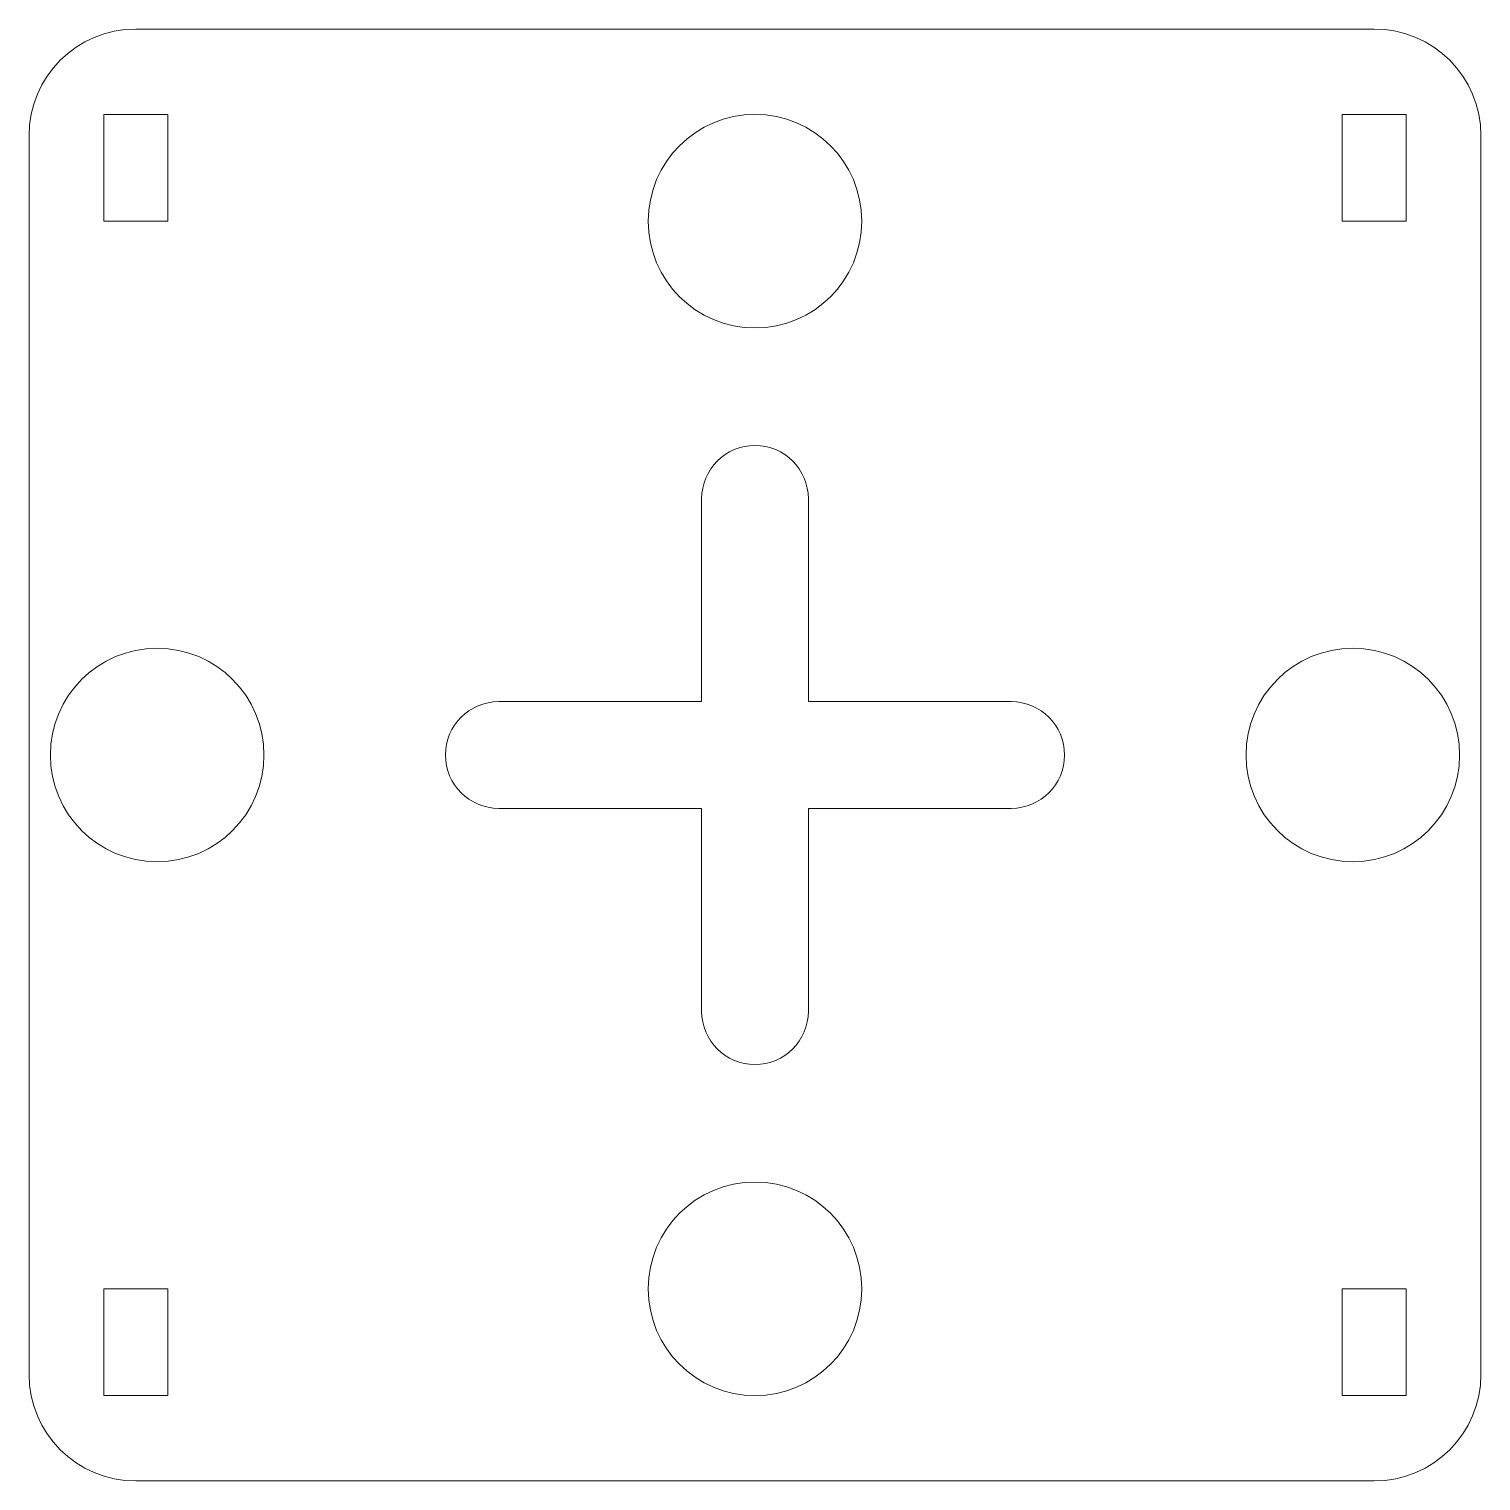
# Model space of a CAD drawing. Header units: millimetres. Extents: x -34 to 34, y -34 to 34.
import ezdxf

# ---------------------------------------------------------------- set-up
doc = ezdxf.new("R2010")
doc.units = ezdxf.units.MM

msp = doc.modelspace()

# ---------------------------------------------------------------- linework, layer by layer
at = {"color": 7, "linetype": 'Continuous', "lineweight": 15}
for p, q in [((-29, 34), (29, 34)), ((-30.5, 30), (-30.5, 25)), ((-30.5, 30), (-27.5, 30)), ((-27.5, 25), (-27.5, 30)), ((27.5, 30), (27.5, 25)), ((30.5, 30), (27.5, 30)), ((30.5, 25), (30.5, 30)), ((-34, 29), (-34, -29)), ((34, 29), (34, -29)), ((-30.5, 25), (-27.5, 25)), ((30.5, 25), (27.5, 25)), ((-2.5, 12), (-2.5, 2.5)), ((2.5, 12), (2.5, 2.5)), ((-12, 2.5), (-2.5, 2.5)), ((2.5, 2.5), (12, 2.5)), ((-12, -2.5), (-2.5, -2.5)), ((-2.5, -2.5), (-2.5, -12)), ((2.5, -2.5), (12, -2.5)), ((2.5, -2.5), (2.5, -12)), ((-30.5, -25), (-30.5, -30)), ((-30.5, -25), (-27.5, -25)), ((-27.5, -30), (-27.5, -25)), ((27.5, -25), (27.5, -30)), ((30.5, -25), (27.5, -25)), ((30.5, -30), (30.5, -25)), ((-30.5, -30), (-27.5, -30)), ((30.5, -30), (27.5, -30)), ((-29, -34), (29, -34))]:
    msp.add_line(p, q, dxfattribs=at)
for centre in [(0, 25), (-28, 0), (28, 0), (0, -25)]:
    msp.add_circle(centre, 5, dxfattribs=at)
for centre, radius, start, end in [((29, 29), 5, 0, 90), ((-29, 29), 5, 90, 180), ((0, 12), 2.5, 0, 180), ((-12, 0), 2.5, 90, 270), ((12, 0), 2.5, 270, 90), ((0, -12), 2.5, 180, 0), ((-29, -29), 5, 180, 270), ((29, -29), 5, 270, 0)]:
    msp.add_arc(centre, radius, start, end, dxfattribs=at)

doc.saveas('drawing.dxf')
